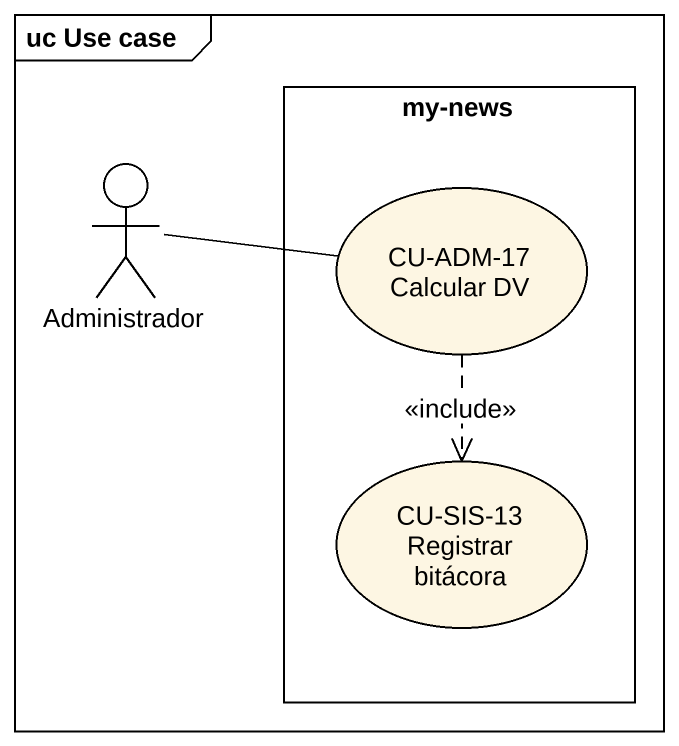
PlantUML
@startuml
mainframe uc Use case
rectangle "my-news" as my_news {
  usecase "CU-ADM-17 Calcular DV" as CU_ADM_17_Calcular_DV
  usecase "CU-SIS-13 Registrar bitácora" as CU_SIS_13_Registrar_bitácora
}
actor Administrador
Administrador -right- CU_ADM_17_Calcular_DV
CU_ADM_17_Calcular_DV ..> CU_SIS_13_Registrar_bitácora : <<include>>
@enduml
